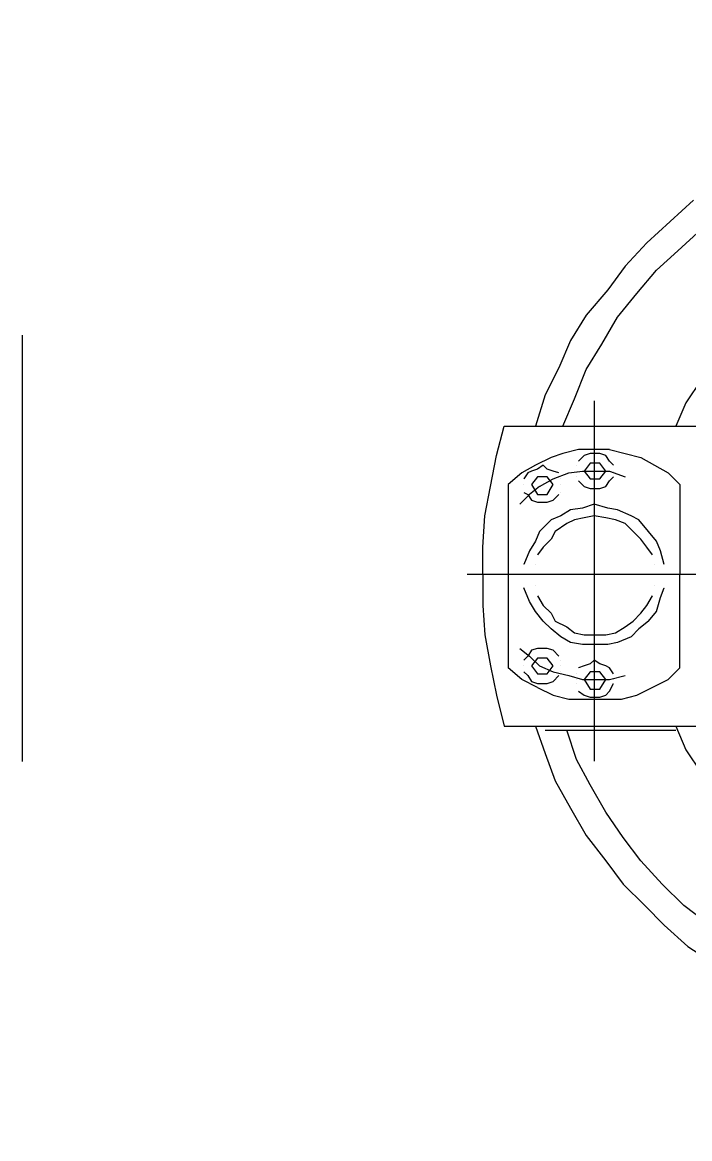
# Model space of a CAD drawing. Header units: millimetres. Extents: x 553474 to 556484, y 6145926 to 6146600.
# Drawn here: x 554048.2872 to 554048.4436, y 6146169.8614 to 6146170.1233 of the extents above; entities that cross this region are included whole.
import ezdxf

# ---------------------------------------------------------------- set-up
doc = ezdxf.new("R2010")
doc.units = ezdxf.units.MM
doc.linetypes.add('DASHED', pattern=[5.5, 4, -1.5])
doc.layers.add('Agrimensores', color=7, linetype='Continuous')
doc.layers.add('FAISAN', color=7, linetype='Continuous')

msp = doc.modelspace()

# ---------------------------------------------------------------- linework, layer by layer
at = {"layer": 'Agrimensores'}
for p, q in [((554048.42118, 6146170.03448, 9.796), (554048.42118, 6146169.94993, 9.796)), ((554048.39146, 6146169.99379, 9.796), (554048.76879, 6146169.99379, 9.796))]:
    msp.add_line(p, q, dxfattribs=at)
for points in [[(554048.4445, 6146170.08157, 9.796), (554048.4445, 6146170.08157, 9.796), (554048.43901, 6146170.07654, 9.796), (554048.43901, 6146170.07654, 9.796)], [(554048.43901, 6146170.07654, 9.796), (554048.43901, 6146170.07654, 9.796), (554048.43353, 6146170.07152, 9.796), (554048.43353, 6146170.07152, 9.796)], [(554048.44084, 6146170.06969, 9.796), (554048.44084, 6146170.06969, 9.796), (554048.44633, 6146170.07472, 9.796), (554048.44633, 6146170.07472, 9.796)], [(554048.43353, 6146170.07152, 9.796), (554048.43353, 6146170.07152, 9.796), (554048.4285, 6146170.06603, 9.796), (554048.4285, 6146170.06603, 9.796)], [(554048.43581, 6146170.06511, 9.796), (554048.43581, 6146170.06511, 9.796), (554048.44084, 6146170.06969, 9.796), (554048.44084, 6146170.06969, 9.796)], [(554048.4285, 6146170.06603, 9.796), (554048.4285, 6146170.06603, 9.796), (554048.42438, 6146170.06054, 9.796), (554048.42438, 6146170.06054, 9.796)], [(554048.43124, 6146170.05963, 9.796), (554048.43124, 6146170.05963, 9.796), (554048.43581, 6146170.06511, 9.796), (554048.43581, 6146170.06511, 9.796)], [(554048.42438, 6146170.06054, 9.796), (554048.42438, 6146170.06054, 9.796), (554048.41935, 6146170.0546, 9.796), (554048.41935, 6146170.0546, 9.796)], [(554048.42667, 6146170.05414, 9.796), (554048.42667, 6146170.05414, 9.796), (554048.43124, 6146170.05963, 9.796), (554048.43124, 6146170.05963, 9.796)], [(554048.41935, 6146170.0546, 9.796), (554048.41935, 6146170.0546, 9.796), (554048.41569, 6146170.04866, 9.796), (554048.41569, 6146170.04866, 9.796)], [(554048.42301, 6146170.04774, 9.796), (554048.42301, 6146170.04774, 9.796), (554048.42667, 6146170.05414, 9.796), (554048.42667, 6146170.05414, 9.796)], [(554048.41569, 6146170.04866, 9.796), (554048.41569, 6146170.04866, 9.796), (554048.41295, 6146170.04225, 9.796), (554048.41295, 6146170.04225, 9.796)], [(554048.41935, 6146170.0418, 9.796), (554048.41935, 6146170.0418, 9.796), (554048.42301, 6146170.04774, 9.796), (554048.42301, 6146170.04774, 9.796)], [(554048.41295, 6146170.04225, 9.796), (554048.41295, 6146170.04225, 9.796), (554048.40975, 6146170.03585, 9.796), (554048.40975, 6146170.03585, 9.796)], [(554048.41661, 6146170.03494, 9.796), (554048.41661, 6146170.03494, 9.796), (554048.41935, 6146170.0418, 9.796), (554048.41935, 6146170.0418, 9.796)], [(554048.44633, 6146170.03951, 9.796), (554048.44633, 6146170.03951, 9.796), (554048.44267, 6146170.03403, 9.796), (554048.44267, 6146170.03403, 9.796)], [(554048.40975, 6146170.03585, 9.796), (554048.40975, 6146170.03585, 9.796), (554048.40747, 6146170.02854, 9.796), (554048.40747, 6146170.02854, 9.796)], [(554048.41387, 6146170.02854, 9.796), (554048.41387, 6146170.02854, 9.796), (554048.41661, 6146170.03494, 9.796), (554048.41661, 6146170.03494, 9.796)], [(554048.44267, 6146170.03403, 9.796), (554048.44267, 6146170.03403, 9.796), (554048.44038, 6146170.02854, 9.796), (554048.44038, 6146170.02854, 9.796)], [(554048.39832, 6146170.02168, 9.796), (554048.39832, 6146170.02168, 9.796), (554048.40015, 6146170.02854, 9.796), (554048.40015, 6146170.02854, 9.796)], [(554048.40015, 6146170.02854, 9.796), (554048.40015, 6146170.02854, 9.796), (554048.45684, 6146170.02854, 9.796), (554048.45684, 6146170.02854, 9.796)], [(554048.39695, 6146170.01437, 9.796), (554048.39695, 6146170.01437, 9.796), (554048.39832, 6146170.02168, 9.796), (554048.39832, 6146170.02168, 9.796)], [(554048.41112, 6146170.02122, 9.796), (554048.41112, 6146170.02122, 9.796), (554048.40747, 6146170.01939, 9.796), (554048.40747, 6146170.01939, 9.796)], [(554048.41387, 6146170.02214, 9.796), (554048.41387, 6146170.02214, 9.796), (554048.41112, 6146170.02122, 9.796), (554048.41112, 6146170.02122, 9.796)], [(554048.41752, 6146170.02305, 9.796), (554048.41752, 6146170.02305, 9.796), (554048.41387, 6146170.02214, 9.796), (554048.41387, 6146170.02214, 9.796)], [(554048.42118, 6146170.02305, 9.796), (554048.42118, 6146170.02305, 9.796), (554048.41752, 6146170.02305, 9.796), (554048.41752, 6146170.02305, 9.796)], [(554048.4189, 6146170.02168, 9.796), (554048.4189, 6146170.02168, 9.796), (554048.41752, 6146170.02031, 9.796), (554048.41752, 6146170.02031, 9.796)], [(554048.42027, 6146170.02214, 9.796), (554048.42027, 6146170.02214, 9.796), (554048.4189, 6146170.02168, 9.796), (554048.4189, 6146170.02168, 9.796)], [(554048.42118, 6146170.02214, 9.796), (554048.42118, 6146170.02214, 9.796), (554048.42027, 6146170.02214, 9.796), (554048.42027, 6146170.02214, 9.796)], [(554048.42484, 6146170.02305, 9.796), (554048.42484, 6146170.02305, 9.796), (554048.42118, 6146170.02305, 9.796), (554048.42118, 6146170.02305, 9.796)], [(554048.42255, 6146170.02214, 9.796), (554048.42255, 6146170.02214, 9.796), (554048.42118, 6146170.02214, 9.796), (554048.42118, 6146170.02214, 9.796)], [(554048.42392, 6146170.02168, 9.796), (554048.42392, 6146170.02168, 9.796), (554048.42255, 6146170.02214, 9.796), (554048.42255, 6146170.02214, 9.796)], [(554048.42484, 6146170.02031, 9.796), (554048.42484, 6146170.02031, 9.796), (554048.42392, 6146170.02168, 9.796), (554048.42392, 6146170.02168, 9.796)], [(554048.42484, 6146170.02305, 9.796), (554048.42484, 6146170.02305, 9.796), (554048.4285, 6146170.02214, 9.796), (554048.4285, 6146170.02214, 9.796)], [(554048.4285, 6146170.02214, 9.796), (554048.4285, 6146170.02214, 9.796), (554048.43215, 6146170.02122, 9.796), (554048.43215, 6146170.02122, 9.796)], [(554048.43215, 6146170.02122, 9.796), (554048.43215, 6146170.02122, 9.796), (554048.43535, 6146170.01939, 9.796), (554048.43535, 6146170.01939, 9.796)], [(554048.40747, 6146170.01939, 9.796), (554048.40747, 6146170.01939, 9.796), (554048.40426, 6146170.01757, 9.796), (554048.40426, 6146170.01757, 9.796)], [(554048.40929, 6146170.01939, 9.796), (554048.40929, 6146170.01939, 9.796), (554048.40792, 6146170.01848, 9.796), (554048.40792, 6146170.01848, 9.796)], [(554048.41021, 6146170.01848, 9.796), (554048.41021, 6146170.01848, 9.796), (554048.40929, 6146170.01939, 9.796), (554048.40929, 6146170.01939, 9.796)], [(554048.41707, 6146170.01939, 9.796), (554048.41707, 6146170.01939, 9.796), (554048.41707, 6146170.01802, 9.796), (554048.41707, 6146170.01802, 9.796)], [(554048.41752, 6146170.02031, 9.796), (554048.41752, 6146170.02031, 9.796), (554048.41707, 6146170.01939, 9.796), (554048.41707, 6146170.01939, 9.796)], [(554048.42027, 6146170.01985, 9.796), (554048.42027, 6146170.01985, 9.796), (554048.4189, 6146170.01802, 9.796), (554048.4189, 6146170.01802, 9.796)], [(554048.42118, 6146170.01985, 9.796), (554048.42118, 6146170.01985, 9.796), (554048.42027, 6146170.01985, 9.796), (554048.42027, 6146170.01985, 9.796)], [(554048.42255, 6146170.01985, 9.796), (554048.42255, 6146170.01985, 9.796), (554048.42118, 6146170.01985, 9.796), (554048.42118, 6146170.01985, 9.796)], [(554048.42392, 6146170.01802, 9.796), (554048.42392, 6146170.01802, 9.796), (554048.42255, 6146170.01985, 9.796), (554048.42255, 6146170.01985, 9.796)], [(554048.42575, 6146170.01939, 9.796), (554048.42575, 6146170.01939, 9.796), (554048.42484, 6146170.02031, 9.796), (554048.42484, 6146170.02031, 9.796)], [(554048.43535, 6146170.01939, 9.796), (554048.43535, 6146170.01939, 9.796), (554048.43855, 6146170.01757, 9.796), (554048.43855, 6146170.01757, 9.796)], [(554048.40426, 6146170.01757, 9.796), (554048.40426, 6146170.01757, 9.796), (554048.40106, 6146170.01482, 9.796), (554048.40106, 6146170.01482, 9.796)], [(554048.40564, 6146170.01757, 9.796), (554048.40564, 6146170.01757, 9.796), (554048.40472, 6146170.01619, 9.796), (554048.40472, 6146170.01619, 9.796)], [(554048.40472, 6146170.01619, 9.796), (554048.40472, 6146170.01619, 9.796), (554048.40472, 6146170.01482, 9.796), (554048.40472, 6146170.01482, 9.796)], [(554048.40655, 6146170.01802, 9.796), (554048.40655, 6146170.01802, 9.796), (554048.40564, 6146170.01757, 9.796), (554048.40564, 6146170.01757, 9.796)], [(554048.40792, 6146170.01848, 9.796), (554048.40792, 6146170.01848, 9.796), (554048.40655, 6146170.01802, 9.796), (554048.40655, 6146170.01802, 9.796)], [(554048.40792, 6146170.01665, 9.796), (554048.40792, 6146170.01665, 9.796), (554048.40655, 6146170.01482, 9.796), (554048.40655, 6146170.01482, 9.796)], [(554048.40929, 6146170.01665, 9.796), (554048.40929, 6146170.01665, 9.796), (554048.40792, 6146170.01665, 9.796), (554048.40792, 6146170.01665, 9.796)], [(554048.40838, 6146170.01437, 9.796), (554048.40838, 6146170.01437, 9.796), (554048.41158, 6146170.01619, 9.796), (554048.41158, 6146170.01619, 9.796)], [(554048.41021, 6146170.01665, 9.796), (554048.41021, 6146170.01665, 9.796), (554048.40929, 6146170.01665, 9.796), (554048.40929, 6146170.01665, 9.796)], [(554048.41158, 6146170.01802, 9.796), (554048.41158, 6146170.01802, 9.796), (554048.41021, 6146170.01848, 9.796), (554048.41021, 6146170.01848, 9.796)], [(554048.41158, 6146170.01482, 9.796), (554048.41158, 6146170.01482, 9.796), (554048.41021, 6146170.01665, 9.796), (554048.41021, 6146170.01665, 9.796)], [(554048.41295, 6146170.01757, 9.796), (554048.41295, 6146170.01757, 9.796), (554048.41158, 6146170.01802, 9.796), (554048.41158, 6146170.01802, 9.796)], [(554048.41158, 6146170.01619, 9.796), (554048.41158, 6146170.01619, 9.796), (554048.41524, 6146170.01757, 9.796), (554048.41524, 6146170.01757, 9.796)], [(554048.41341, 6146170.01619, 9.796), (554048.41341, 6146170.01619, 9.796), (554048.41295, 6146170.01757, 9.796), (554048.41295, 6146170.01757, 9.796)], [(554048.41524, 6146170.01757, 9.796), (554048.41524, 6146170.01757, 9.796), (554048.41844, 6146170.01802, 9.796), (554048.41844, 6146170.01802, 9.796)], [(554048.41707, 6146170.01802, 9.796), (554048.41707, 6146170.01802, 9.796), (554048.41707, 6146170.01665, 9.796), (554048.41707, 6146170.01665, 9.796)], [(554048.41707, 6146170.01665, 9.796), (554048.41707, 6146170.01665, 9.796), (554048.41752, 6146170.01574, 9.796), (554048.41752, 6146170.01574, 9.796)], [(554048.41844, 6146170.01802, 9.796), (554048.41844, 6146170.01802, 9.796), (554048.4221, 6146170.01802, 9.796), (554048.4221, 6146170.01802, 9.796)], [(554048.4189, 6146170.01802, 9.796), (554048.4189, 6146170.01802, 9.796), (554048.42027, 6146170.01619, 9.796), (554048.42027, 6146170.01619, 9.796)], [(554048.42027, 6146170.01619, 9.796), (554048.42027, 6146170.01619, 9.796), (554048.42118, 6146170.01619, 9.796), (554048.42118, 6146170.01619, 9.796)], [(554048.42118, 6146170.01619, 9.796), (554048.42118, 6146170.01619, 9.796), (554048.42255, 6146170.01619, 9.796), (554048.42255, 6146170.01619, 9.796)], [(554048.4221, 6146170.01802, 9.796), (554048.4221, 6146170.01802, 9.796), (554048.42484, 6146170.01802, 9.796), (554048.42484, 6146170.01802, 9.796)], [(554048.42255, 6146170.01619, 9.796), (554048.42255, 6146170.01619, 9.796), (554048.42392, 6146170.01802, 9.796), (554048.42392, 6146170.01802, 9.796)], [(554048.42484, 6146170.01802, 9.796), (554048.42484, 6146170.01802, 9.796), (554048.4285, 6146170.01665, 9.796), (554048.4285, 6146170.01665, 9.796)], [(554048.42484, 6146170.01574, 9.796), (554048.42484, 6146170.01574, 9.796), (554048.42575, 6146170.01665, 9.796), (554048.42575, 6146170.01665, 9.796)], [(554048.42575, 6146170.01802, 9.796), (554048.42575, 6146170.01802, 9.796), (554048.42575, 6146170.01939, 9.796), (554048.42575, 6146170.01939, 9.796)], [(554048.42575, 6146170.01665, 9.796), (554048.42575, 6146170.01665, 9.796), (554048.42575, 6146170.01802, 9.796), (554048.42575, 6146170.01802, 9.796)], [(554048.43855, 6146170.01757, 9.796), (554048.43855, 6146170.01757, 9.796), (554048.4413, 6146170.01482, 9.796), (554048.4413, 6146170.01482, 9.796)], [(554048.39558, 6146170.00751, 9.796), (554048.39558, 6146170.00751, 9.796), (554048.39695, 6146170.01437, 9.796), (554048.39695, 6146170.01437, 9.796)], [(554048.40106, 6146170.01482, 9.796), (554048.40106, 6146170.01482, 9.796), (554048.40106, 6146169.97185, 9.796), (554048.40106, 6146169.97185, 9.796)], [(554048.40472, 6146170.01482, 9.796), (554048.40472, 6146170.01482, 9.796), (554048.40472, 6146170.01299, 9.796), (554048.40472, 6146170.01299, 9.796)], [(554048.40838, 6146170.01437, 9.796), (554048.40838, 6146170.01437, 9.796), (554048.40609, 6146170.01254, 9.796), (554048.40609, 6146170.01254, 9.796)], [(554048.40655, 6146170.01482, 9.796), (554048.40655, 6146170.01482, 9.796), (554048.40792, 6146170.01254, 9.796), (554048.40792, 6146170.01254, 9.796)], [(554048.41021, 6146170.01254, 9.796), (554048.41021, 6146170.01254, 9.796), (554048.41158, 6146170.01482, 9.796), (554048.41158, 6146170.01482, 9.796)], [(554048.41341, 6146170.01482, 9.796), (554048.41341, 6146170.01482, 9.796), (554048.41341, 6146170.01619, 9.796), (554048.41341, 6146170.01619, 9.796)], [(554048.41752, 6146170.01574, 9.796), (554048.41752, 6146170.01574, 9.796), (554048.4189, 6146170.01437, 9.796), (554048.4189, 6146170.01437, 9.796)], [(554048.4189, 6146170.01437, 9.796), (554048.4189, 6146170.01437, 9.796), (554048.42027, 6146170.01391, 9.796), (554048.42027, 6146170.01391, 9.796)], [(554048.42027, 6146170.01391, 9.796), (554048.42027, 6146170.01391, 9.796), (554048.42118, 6146170.01391, 9.796), (554048.42118, 6146170.01391, 9.796)], [(554048.42118, 6146170.01391, 9.796), (554048.42118, 6146170.01391, 9.796), (554048.42255, 6146170.01391, 9.796), (554048.42255, 6146170.01391, 9.796)], [(554048.42255, 6146170.01391, 9.796), (554048.42255, 6146170.01391, 9.796), (554048.42392, 6146170.01437, 9.796), (554048.42392, 6146170.01437, 9.796)], [(554048.42392, 6146170.01437, 9.796), (554048.42392, 6146170.01437, 9.796), (554048.42484, 6146170.01574, 9.796), (554048.42484, 6146170.01574, 9.796)], [(554048.4413, 6146170.01482, 9.796), (554048.4413, 6146170.01482, 9.796), (554048.4413, 6146169.99379, 9.796), (554048.4413, 6146169.99379, 9.796)], [(554048.40609, 6146170.01254, 9.796), (554048.40609, 6146170.01254, 9.796), (554048.40381, 6146170.01025, 9.796), (554048.40381, 6146170.01025, 9.796)], [(554048.40472, 6146170.01299, 9.796), (554048.40472, 6146170.01299, 9.796), (554048.40564, 6146170.01254, 9.796), (554048.40564, 6146170.01254, 9.796)], [(554048.40564, 6146170.01254, 9.796), (554048.40564, 6146170.01254, 9.796), (554048.40655, 6146170.01117, 9.796), (554048.40655, 6146170.01117, 9.796)], [(554048.40655, 6146170.01117, 9.796), (554048.40655, 6146170.01117, 9.796), (554048.40792, 6146170.01071, 9.796), (554048.40792, 6146170.01071, 9.796)], [(554048.40792, 6146170.01254, 9.796), (554048.40792, 6146170.01254, 9.796), (554048.40929, 6146170.01254, 9.796), (554048.40929, 6146170.01254, 9.796)], [(554048.40929, 6146170.01254, 9.796), (554048.40929, 6146170.01254, 9.796), (554048.41021, 6146170.01254, 9.796), (554048.41021, 6146170.01254, 9.796)], [(554048.41021, 6146170.01071, 9.796), (554048.41021, 6146170.01071, 9.796), (554048.41158, 6146170.01117, 9.796), (554048.41158, 6146170.01117, 9.796)], [(554048.41158, 6146170.01117, 9.796), (554048.41158, 6146170.01117, 9.796), (554048.41295, 6146170.01254, 9.796), (554048.41295, 6146170.01254, 9.796)], [(554048.41295, 6146170.01254, 9.796), (554048.41295, 6146170.01254, 9.796), (554048.41341, 6146170.01299, 9.796), (554048.41341, 6146170.01299, 9.796)], [(554048.41341, 6146170.01299, 9.796), (554048.41341, 6146170.01299, 9.796), (554048.41341, 6146170.01482, 9.796), (554048.41341, 6146170.01482, 9.796)], [(554048.40792, 6146170.01071, 9.796), (554048.40792, 6146170.01071, 9.796), (554048.40929, 6146170.01071, 9.796), (554048.40929, 6146170.01071, 9.796)], [(554048.40929, 6146170.01071, 9.796), (554048.40929, 6146170.01071, 9.796), (554048.41021, 6146170.01071, 9.796), (554048.41021, 6146170.01071, 9.796)], [(554048.41569, 6146170.00888, 9.796), (554048.41569, 6146170.00888, 9.796), (554048.41341, 6146170.00751, 9.796), (554048.41341, 6146170.00751, 9.796)], [(554048.41844, 6146170.00934, 9.796), (554048.41844, 6146170.00934, 9.796), (554048.41569, 6146170.00888, 9.796), (554048.41569, 6146170.00888, 9.796)], [(554048.42118, 6146170.01025, 9.796), (554048.42118, 6146170.01025, 9.796), (554048.41844, 6146170.00934, 9.796), (554048.41844, 6146170.00934, 9.796)], [(554048.42438, 6146170.00934, 9.796), (554048.42438, 6146170.00934, 9.796), (554048.42118, 6146170.01025, 9.796), (554048.42118, 6146170.01025, 9.796)], [(554048.42667, 6146170.00888, 9.796), (554048.42667, 6146170.00888, 9.796), (554048.42438, 6146170.00934, 9.796), (554048.42438, 6146170.00934, 9.796)], [(554048.42987, 6146170.00751, 9.796), (554048.42987, 6146170.00751, 9.796), (554048.42667, 6146170.00888, 9.796), (554048.42667, 6146170.00888, 9.796)], [(554048.39512, 6146170.00019, 9.796), (554048.39512, 6146170.00019, 9.796), (554048.39558, 6146170.00751, 9.796), (554048.39558, 6146170.00751, 9.796)], [(554048.41112, 6146170.00659, 9.796), (554048.41112, 6146170.00659, 9.796), (554048.40838, 6146170.00385, 9.796), (554048.40838, 6146170.00385, 9.796)], [(554048.41341, 6146170.00751, 9.796), (554048.41341, 6146170.00751, 9.796), (554048.41112, 6146170.00659, 9.796), (554048.41112, 6146170.00659, 9.796)], [(554048.41478, 6146170.00568, 9.796), (554048.41478, 6146170.00568, 9.796), (554048.41204, 6146170.00385, 9.796), (554048.41204, 6146170.00385, 9.796)], [(554048.41661, 6146170.00659, 9.796), (554048.41661, 6146170.00659, 9.796), (554048.41478, 6146170.00568, 9.796), (554048.41478, 6146170.00568, 9.796)], [(554048.4189, 6146170.00705, 9.796), (554048.4189, 6146170.00705, 9.796), (554048.41661, 6146170.00659, 9.796), (554048.41661, 6146170.00659, 9.796)], [(554048.42118, 6146170.00751, 9.796), (554048.42118, 6146170.00751, 9.796), (554048.4189, 6146170.00705, 9.796), (554048.4189, 6146170.00705, 9.796)], [(554048.42392, 6146170.00705, 9.796), (554048.42392, 6146170.00705, 9.796), (554048.42118, 6146170.00751, 9.796), (554048.42118, 6146170.00751, 9.796)], [(554048.42621, 6146170.00659, 9.796), (554048.42621, 6146170.00659, 9.796), (554048.42392, 6146170.00705, 9.796), (554048.42392, 6146170.00705, 9.796)], [(554048.4285, 6146170.00568, 9.796), (554048.4285, 6146170.00568, 9.796), (554048.42621, 6146170.00659, 9.796), (554048.42621, 6146170.00659, 9.796)], [(554048.43033, 6146170.00385, 9.796), (554048.43033, 6146170.00385, 9.796), (554048.4285, 6146170.00568, 9.796), (554048.4285, 6146170.00568, 9.796)], [(554048.4317, 6146170.00659, 9.796), (554048.4317, 6146170.00659, 9.796), (554048.42987, 6146170.00751, 9.796), (554048.42987, 6146170.00751, 9.796)], [(554048.43398, 6146170.00385, 9.796), (554048.43398, 6146170.00385, 9.796), (554048.4317, 6146170.00659, 9.796), (554048.4317, 6146170.00659, 9.796)], [(554048.40838, 6146170.00385, 9.796), (554048.40838, 6146170.00385, 9.796), (554048.40747, 6146170.00156, 9.796), (554048.40747, 6146170.00156, 9.796)], [(554048.41204, 6146170.00385, 9.796), (554048.41204, 6146170.00385, 9.796), (554048.41112, 6146170.00202, 9.796), (554048.41112, 6146170.00202, 9.796)], [(554048.43215, 6146170.00202, 9.796), (554048.43215, 6146170.00202, 9.796), (554048.43033, 6146170.00385, 9.796), (554048.43033, 6146170.00385, 9.796)], [(554048.43581, 6146170.00156, 9.796), (554048.43581, 6146170.00156, 9.796), (554048.43398, 6146170.00385, 9.796), (554048.43398, 6146170.00385, 9.796)], [(554048.40747, 6146170.00156, 9.796), (554048.40747, 6146170.00156, 9.796), (554048.40609, 6146169.99928, 9.796), (554048.40609, 6146169.99928, 9.796)], [(554048.41112, 6146170.00202, 9.796), (554048.41112, 6146170.00202, 9.796), (554048.40929, 6146170.00019, 9.796), (554048.40929, 6146170.00019, 9.796)], [(554048.43353, 6146170.00019, 9.796), (554048.43353, 6146170.00019, 9.796), (554048.43215, 6146170.00202, 9.796), (554048.43215, 6146170.00202, 9.796)], [(554048.43673, 6146169.99928, 9.796), (554048.43673, 6146169.99928, 9.796), (554048.43581, 6146170.00156, 9.796), (554048.43581, 6146170.00156, 9.796)], [(554048.39512, 6146169.99379, 9.796), (554048.39512, 6146169.99379, 9.796), (554048.39512, 6146170.00019, 9.796), (554048.39512, 6146170.00019, 9.796)], [(554048.40609, 6146169.99928, 9.796), (554048.40609, 6146169.99928, 9.796), (554048.40472, 6146169.99608, 9.796), (554048.40472, 6146169.99608, 9.796)], [(554048.40929, 6146170.00019, 9.796), (554048.40929, 6146170.00019, 9.796), (554048.40792, 6146169.99836, 9.796), (554048.40792, 6146169.99836, 9.796)], [(554048.40792, 6146169.99836, 9.796), (554048.40792, 6146169.99836, 9.796), (554048.40747, 6146169.99608, 9.796), (554048.40747, 6146169.99608, 9.796)], [(554048.4349, 6146169.99836, 9.796), (554048.4349, 6146169.99836, 9.796), (554048.43353, 6146170.00019, 9.796), (554048.43353, 6146170.00019, 9.796)], [(554048.43764, 6146169.99608, 9.796), (554048.43764, 6146169.99608, 9.796), (554048.43673, 6146169.99928, 9.796), (554048.43673, 6146169.99928, 9.796)], [(554048.40472, 6146169.99608, 9.796), (554048.40472, 6146169.99608, 9.796), (554048.40472, 6146169.99379, 9.796), (554048.40472, 6146169.99379, 9.796)], [(554048.40747, 6146169.99608, 9.796), (554048.40747, 6146169.99608, 9.796), (554048.40747, 6146169.99379, 9.796), (554048.40747, 6146169.99379, 9.796)], [(554048.43535, 6146169.99608, 9.796), (554048.43535, 6146169.99608, 9.796), (554048.4349, 6146169.99836, 9.796), (554048.4349, 6146169.99836, 9.796)], [(554048.39512, 6146169.99379, 9.796), (554048.39512, 6146169.99379, 9.796), (554048.39512, 6146169.98648, 9.796), (554048.39512, 6146169.98648, 9.796)], [(554048.40747, 6146169.99379, 9.796), (554048.40747, 6146169.99379, 9.796), (554048.40747, 6146169.99105, 9.796), (554048.40747, 6146169.99105, 9.796)], [(554048.43535, 6146169.99379, 9.796), (554048.43535, 6146169.99379, 9.796), (554048.43535, 6146169.99608, 9.796), (554048.43535, 6146169.99608, 9.796)], [(554048.43764, 6146169.99379, 9.796), (554048.43764, 6146169.99379, 9.796), (554048.43764, 6146169.99608, 9.796), (554048.43764, 6146169.99608, 9.796)], [(554048.4413, 6146169.97185, 9.796), (554048.4413, 6146169.97185, 9.796), (554048.4413, 6146169.99379, 9.796), (554048.4413, 6146169.99379, 9.796)], [(554048.40609, 6146169.98739, 9.796), (554048.40609, 6146169.98739, 9.796), (554048.40472, 6146169.99059, 9.796), (554048.40472, 6146169.99059, 9.796)], [(554048.40472, 6146169.99059, 9.796), (554048.40472, 6146169.99059, 9.796), (554048.40472, 6146169.99379, 9.796), (554048.40472, 6146169.99379, 9.796)], [(554048.40747, 6146169.99105, 9.796), (554048.40747, 6146169.99105, 9.796), (554048.40792, 6146169.98876, 9.796), (554048.40792, 6146169.98876, 9.796)], [(554048.43535, 6146169.99105, 9.796), (554048.43535, 6146169.99105, 9.796), (554048.43535, 6146169.99379, 9.796), (554048.43535, 6146169.99379, 9.796)], [(554048.43673, 6146169.98831, 9.796), (554048.43673, 6146169.98831, 9.796), (554048.43764, 6146169.99059, 9.796), (554048.43764, 6146169.99059, 9.796)], [(554048.43764, 6146169.99059, 9.796), (554048.43764, 6146169.99059, 9.796), (554048.43764, 6146169.99379, 9.796), (554048.43764, 6146169.99379, 9.796)], [(554048.40747, 6146169.9851, 9.796), (554048.40747, 6146169.9851, 9.796), (554048.40609, 6146169.98739, 9.796), (554048.40609, 6146169.98739, 9.796)], [(554048.40792, 6146169.98876, 9.796), (554048.40792, 6146169.98876, 9.796), (554048.40929, 6146169.98648, 9.796), (554048.40929, 6146169.98648, 9.796)], [(554048.43353, 6146169.98648, 9.796), (554048.43353, 6146169.98648, 9.796), (554048.4349, 6146169.98876, 9.796), (554048.4349, 6146169.98876, 9.796)], [(554048.4349, 6146169.98876, 9.796), (554048.4349, 6146169.98876, 9.796), (554048.43535, 6146169.99105, 9.796), (554048.43535, 6146169.99105, 9.796)], [(554048.43581, 6146169.9851, 9.796), (554048.43581, 6146169.9851, 9.796), (554048.43673, 6146169.98831, 9.796), (554048.43673, 6146169.98831, 9.796)], [(554048.39512, 6146169.98648, 9.796), (554048.39512, 6146169.98648, 9.796), (554048.39558, 6146169.97962, 9.796), (554048.39558, 6146169.97962, 9.796)], [(554048.40929, 6146169.98282, 9.796), (554048.40929, 6146169.98282, 9.796), (554048.40747, 6146169.9851, 9.796), (554048.40747, 6146169.9851, 9.796)], [(554048.40929, 6146169.98648, 9.796), (554048.40929, 6146169.98648, 9.796), (554048.41112, 6146169.98465, 9.796), (554048.41112, 6146169.98465, 9.796)], [(554048.41112, 6146169.98465, 9.796), (554048.41112, 6146169.98465, 9.796), (554048.41204, 6146169.98282, 9.796), (554048.41204, 6146169.98282, 9.796)], [(554048.43033, 6146169.98282, 9.796), (554048.43033, 6146169.98282, 9.796), (554048.43215, 6146169.98465, 9.796), (554048.43215, 6146169.98465, 9.796)], [(554048.43215, 6146169.98465, 9.796), (554048.43215, 6146169.98465, 9.796), (554048.43353, 6146169.98648, 9.796), (554048.43353, 6146169.98648, 9.796)], [(554048.43398, 6146169.98282, 9.796), (554048.43398, 6146169.98282, 9.796), (554048.43581, 6146169.9851, 9.796), (554048.43581, 6146169.9851, 9.796)], [(554048.41112, 6146169.98099, 9.796), (554048.41112, 6146169.98099, 9.796), (554048.40929, 6146169.98282, 9.796), (554048.40929, 6146169.98282, 9.796)], [(554048.41204, 6146169.98282, 9.796), (554048.41204, 6146169.98282, 9.796), (554048.41478, 6146169.98145, 9.796), (554048.41478, 6146169.98145, 9.796)], [(554048.4285, 6146169.98145, 9.796), (554048.4285, 6146169.98145, 9.796), (554048.43033, 6146169.98282, 9.796), (554048.43033, 6146169.98282, 9.796)], [(554048.43398, 6146169.98282, 9.796), (554048.43398, 6146169.98282, 9.796), (554048.4317, 6146169.98099, 9.796), (554048.4317, 6146169.98099, 9.796)], [(554048.39558, 6146169.97962, 9.796), (554048.39558, 6146169.97962, 9.796), (554048.39695, 6146169.9723, 9.796), (554048.39695, 6146169.9723, 9.796)], [(554048.41341, 6146169.97916, 9.796), (554048.41341, 6146169.97916, 9.796), (554048.41112, 6146169.98099, 9.796), (554048.41112, 6146169.98099, 9.796)], [(554048.41478, 6146169.98145, 9.796), (554048.41478, 6146169.98145, 9.796), (554048.41661, 6146169.98008, 9.796), (554048.41661, 6146169.98008, 9.796)], [(554048.41661, 6146169.98008, 9.796), (554048.41661, 6146169.98008, 9.796), (554048.4189, 6146169.97962, 9.796), (554048.4189, 6146169.97962, 9.796)], [(554048.4189, 6146169.97962, 9.796), (554048.4189, 6146169.97962, 9.796), (554048.42118, 6146169.97962, 9.796), (554048.42118, 6146169.97962, 9.796)], [(554048.42118, 6146169.97962, 9.796), (554048.42118, 6146169.97962, 9.796), (554048.42392, 6146169.97962, 9.796), (554048.42392, 6146169.97962, 9.796)], [(554048.42392, 6146169.97962, 9.796), (554048.42392, 6146169.97962, 9.796), (554048.42621, 6146169.98008, 9.796), (554048.42621, 6146169.98008, 9.796)], [(554048.42621, 6146169.98008, 9.796), (554048.42621, 6146169.98008, 9.796), (554048.4285, 6146169.98145, 9.796), (554048.4285, 6146169.98145, 9.796)], [(554048.4317, 6146169.98099, 9.796), (554048.4317, 6146169.98099, 9.796), (554048.42987, 6146169.97916, 9.796), (554048.42987, 6146169.97916, 9.796)], [(554048.41569, 6146169.97779, 9.796), (554048.41569, 6146169.97779, 9.796), (554048.41341, 6146169.97916, 9.796), (554048.41341, 6146169.97916, 9.796)], [(554048.41844, 6146169.97733, 9.796), (554048.41844, 6146169.97733, 9.796), (554048.41569, 6146169.97779, 9.796), (554048.41569, 6146169.97779, 9.796)], [(554048.42118, 6146169.97733, 9.796), (554048.42118, 6146169.97733, 9.796), (554048.41844, 6146169.97733, 9.796), (554048.41844, 6146169.97733, 9.796)], [(554048.42438, 6146169.97733, 9.796), (554048.42438, 6146169.97733, 9.796), (554048.42118, 6146169.97733, 9.796), (554048.42118, 6146169.97733, 9.796)], [(554048.42667, 6146169.97779, 9.796), (554048.42667, 6146169.97779, 9.796), (554048.42438, 6146169.97733, 9.796), (554048.42438, 6146169.97733, 9.796)], [(554048.42987, 6146169.97916, 9.796), (554048.42987, 6146169.97916, 9.796), (554048.42667, 6146169.97779, 9.796), (554048.42667, 6146169.97779, 9.796)], [(554048.40381, 6146169.97642, 9.796), (554048.40381, 6146169.97642, 9.796), (554048.40609, 6146169.97459, 9.796), (554048.40609, 6146169.97459, 9.796)], [(554048.40564, 6146169.97459, 9.796), (554048.40564, 6146169.97459, 9.796), (554048.40472, 6146169.97367, 9.796), (554048.40472, 6146169.97367, 9.796)], [(554048.40655, 6146169.97596, 9.796), (554048.40655, 6146169.97596, 9.796), (554048.40564, 6146169.97459, 9.796), (554048.40564, 6146169.97459, 9.796)], [(554048.40609, 6146169.97459, 9.796), (554048.40609, 6146169.97459, 9.796), (554048.40838, 6146169.9723, 9.796), (554048.40838, 6146169.9723, 9.796)], [(554048.40792, 6146169.97642, 9.796), (554048.40792, 6146169.97642, 9.796), (554048.40655, 6146169.97596, 9.796), (554048.40655, 6146169.97596, 9.796)], [(554048.40792, 6146169.97413, 9.796), (554048.40792, 6146169.97413, 9.796), (554048.40655, 6146169.9723, 9.796), (554048.40655, 6146169.9723, 9.796)], [(554048.40929, 6146169.97642, 9.796), (554048.40929, 6146169.97642, 9.796), (554048.40792, 6146169.97642, 9.796), (554048.40792, 6146169.97642, 9.796)], [(554048.40929, 6146169.97413, 9.796), (554048.40929, 6146169.97413, 9.796), (554048.40792, 6146169.97413, 9.796), (554048.40792, 6146169.97413, 9.796)], [(554048.41021, 6146169.97642, 9.796), (554048.41021, 6146169.97642, 9.796), (554048.40929, 6146169.97642, 9.796), (554048.40929, 6146169.97642, 9.796)], [(554048.41021, 6146169.97413, 9.796), (554048.41021, 6146169.97413, 9.796), (554048.40929, 6146169.97413, 9.796), (554048.40929, 6146169.97413, 9.796)], [(554048.41158, 6146169.97596, 9.796), (554048.41158, 6146169.97596, 9.796), (554048.41021, 6146169.97642, 9.796), (554048.41021, 6146169.97642, 9.796)], [(554048.41158, 6146169.9723, 9.796), (554048.41158, 6146169.9723, 9.796), (554048.41021, 6146169.97413, 9.796), (554048.41021, 6146169.97413, 9.796)], [(554048.41295, 6146169.97459, 9.796), (554048.41295, 6146169.97459, 9.796), (554048.41158, 6146169.97596, 9.796), (554048.41158, 6146169.97596, 9.796)], [(554048.39695, 6146169.9723, 9.796), (554048.39695, 6146169.9723, 9.796), (554048.39832, 6146169.96545, 9.796), (554048.39832, 6146169.96545, 9.796)], [(554048.40426, 6146169.9691, 9.796), (554048.40426, 6146169.9691, 9.796), (554048.40106, 6146169.97185, 9.796), (554048.40106, 6146169.97185, 9.796)], [(554048.40472, 6146169.97367, 9.796), (554048.40472, 6146169.97367, 9.796), (554048.40472, 6146169.9723, 9.796), (554048.40472, 6146169.9723, 9.796)], [(554048.40472, 6146169.9723, 9.796), (554048.40472, 6146169.9723, 9.796), (554048.40472, 6146169.97093, 9.796), (554048.40472, 6146169.97093, 9.796)], [(554048.40655, 6146169.9723, 9.796), (554048.40655, 6146169.9723, 9.796), (554048.40792, 6146169.97047, 9.796), (554048.40792, 6146169.97047, 9.796)], [(554048.40838, 6146169.9723, 9.796), (554048.40838, 6146169.9723, 9.796), (554048.41158, 6146169.97093, 9.796), (554048.41158, 6146169.97093, 9.796)], [(554048.41021, 6146169.97047, 9.796), (554048.41021, 6146169.97047, 9.796), (554048.41158, 6146169.9723, 9.796), (554048.41158, 6146169.9723, 9.796)], [(554048.41341, 6146169.97367, 9.796), (554048.41341, 6146169.97367, 9.796), (554048.41295, 6146169.97459, 9.796), (554048.41295, 6146169.97459, 9.796)], [(554048.41341, 6146169.9723, 9.796), (554048.41341, 6146169.9723, 9.796), (554048.41341, 6146169.97367, 9.796), (554048.41341, 6146169.97367, 9.796)], [(554048.4189, 6146169.9723, 9.796), (554048.4189, 6146169.9723, 9.796), (554048.41752, 6146169.97185, 9.796), (554048.41752, 6146169.97185, 9.796)], [(554048.41752, 6146169.97185, 9.796), (554048.41752, 6146169.97185, 9.796), (554048.41707, 6146169.97047, 9.796), (554048.41707, 6146169.97047, 9.796)], [(554048.42027, 6146169.97276, 9.796), (554048.42027, 6146169.97276, 9.796), (554048.4189, 6146169.9723, 9.796), (554048.4189, 6146169.9723, 9.796)], [(554048.42118, 6146169.97367, 9.796), (554048.42118, 6146169.97367, 9.796), (554048.42027, 6146169.97276, 9.796), (554048.42027, 6146169.97276, 9.796)], [(554048.42255, 6146169.97276, 9.796), (554048.42255, 6146169.97276, 9.796), (554048.42118, 6146169.97367, 9.796), (554048.42118, 6146169.97367, 9.796)], [(554048.42392, 6146169.9723, 9.796), (554048.42392, 6146169.9723, 9.796), (554048.42255, 6146169.97276, 9.796), (554048.42255, 6146169.97276, 9.796)], [(554048.42484, 6146169.97185, 9.796), (554048.42484, 6146169.97185, 9.796), (554048.42392, 6146169.9723, 9.796), (554048.42392, 6146169.9723, 9.796)], [(554048.42575, 6146169.97047, 9.796), (554048.42575, 6146169.97047, 9.796), (554048.42484, 6146169.97185, 9.796), (554048.42484, 6146169.97185, 9.796)], [(554048.43855, 6146169.9691, 9.796), (554048.43855, 6146169.9691, 9.796), (554048.4413, 6146169.97185, 9.796), (554048.4413, 6146169.97185, 9.796)], [(554048.40792, 6146169.96727, 9.796), (554048.40792, 6146169.96727, 9.796), (554048.40426, 6146169.9691, 9.796), (554048.40426, 6146169.9691, 9.796)], [(554048.40472, 6146169.97093, 9.796), (554048.40472, 6146169.97093, 9.796), (554048.40564, 6146169.97002, 9.796), (554048.40564, 6146169.97002, 9.796)], [(554048.40564, 6146169.97002, 9.796), (554048.40564, 6146169.97002, 9.796), (554048.40655, 6146169.96865, 9.796), (554048.40655, 6146169.96865, 9.796)], [(554048.40792, 6146169.97047, 9.796), (554048.40792, 6146169.97047, 9.796), (554048.40929, 6146169.97047, 9.796), (554048.40929, 6146169.97047, 9.796)], [(554048.40929, 6146169.97047, 9.796), (554048.40929, 6146169.97047, 9.796), (554048.41021, 6146169.97047, 9.796), (554048.41021, 6146169.97047, 9.796)], [(554048.41158, 6146169.97093, 9.796), (554048.41158, 6146169.97093, 9.796), (554048.41524, 6146169.97002, 9.796), (554048.41524, 6146169.97002, 9.796)], [(554048.41158, 6146169.96865, 9.796), (554048.41158, 6146169.96865, 9.796), (554048.41295, 6146169.97002, 9.796), (554048.41295, 6146169.97002, 9.796)], [(554048.41295, 6146169.97002, 9.796), (554048.41295, 6146169.97002, 9.796), (554048.41341, 6146169.97093, 9.796), (554048.41341, 6146169.97093, 9.796)], [(554048.41341, 6146169.97093, 9.796), (554048.41341, 6146169.97093, 9.796), (554048.41341, 6146169.9723, 9.796), (554048.41341, 6146169.9723, 9.796)], [(554048.41524, 6146169.97002, 9.796), (554048.41524, 6146169.97002, 9.796), (554048.41844, 6146169.9691, 9.796), (554048.41844, 6146169.9691, 9.796)], [(554048.41707, 6146169.97047, 9.796), (554048.41707, 6146169.97047, 9.796), (554048.41707, 6146169.9691, 9.796), (554048.41707, 6146169.9691, 9.796)], [(554048.41707, 6146169.9691, 9.796), (554048.41707, 6146169.9691, 9.796), (554048.41707, 6146169.96819, 9.796), (554048.41707, 6146169.96819, 9.796)], [(554048.41844, 6146169.9691, 9.796), (554048.41844, 6146169.9691, 9.796), (554048.4221, 6146169.9691, 9.796), (554048.4221, 6146169.9691, 9.796)], [(554048.42027, 6146169.97093, 9.796), (554048.42027, 6146169.97093, 9.796), (554048.4189, 6146169.9691, 9.796), (554048.4189, 6146169.9691, 9.796)], [(554048.4189, 6146169.9691, 9.796), (554048.4189, 6146169.9691, 9.796), (554048.42027, 6146169.96682, 9.796), (554048.42027, 6146169.96682, 9.796)], [(554048.42118, 6146169.97093, 9.796), (554048.42118, 6146169.97093, 9.796), (554048.42027, 6146169.97093, 9.796), (554048.42027, 6146169.97093, 9.796)], [(554048.42255, 6146169.97093, 9.796), (554048.42255, 6146169.97093, 9.796), (554048.42118, 6146169.97093, 9.796), (554048.42118, 6146169.97093, 9.796)], [(554048.4221, 6146169.9691, 9.796), (554048.4221, 6146169.9691, 9.796), (554048.42484, 6146169.9691, 9.796), (554048.42484, 6146169.9691, 9.796)], [(554048.42392, 6146169.9691, 9.796), (554048.42392, 6146169.9691, 9.796), (554048.42255, 6146169.97093, 9.796), (554048.42255, 6146169.97093, 9.796)], [(554048.42255, 6146169.96682, 9.796), (554048.42255, 6146169.96682, 9.796), (554048.42392, 6146169.9691, 9.796), (554048.42392, 6146169.9691, 9.796)], [(554048.42484, 6146169.9691, 9.796), (554048.42484, 6146169.9691, 9.796), (554048.4285, 6146169.97002, 9.796), (554048.4285, 6146169.97002, 9.796)], [(554048.42575, 6146169.9691, 9.796), (554048.42575, 6146169.9691, 9.796), (554048.42575, 6146169.97047, 9.796), (554048.42575, 6146169.97047, 9.796)], [(554048.43124, 6146169.96545, 9.796), (554048.43124, 6146169.96545, 9.796), (554048.43855, 6146169.9691, 9.796), (554048.43855, 6146169.9691, 9.796)], [(554048.40655, 6146169.96865, 9.796), (554048.40655, 6146169.96865, 9.796), (554048.40792, 6146169.96819, 9.796), (554048.40792, 6146169.96819, 9.796)], [(554048.40792, 6146169.96819, 9.796), (554048.40792, 6146169.96819, 9.796), (554048.40929, 6146169.96819, 9.796), (554048.40929, 6146169.96819, 9.796)], [(554048.40792, 6146169.96727, 9.796), (554048.40792, 6146169.96727, 9.796), (554048.41158, 6146169.96545, 9.796), (554048.41158, 6146169.96545, 9.796)], [(554048.40929, 6146169.96819, 9.796), (554048.40929, 6146169.96819, 9.796), (554048.41021, 6146169.96819, 9.796), (554048.41021, 6146169.96819, 9.796)], [(554048.41021, 6146169.96819, 9.796), (554048.41021, 6146169.96819, 9.796), (554048.41158, 6146169.96865, 9.796), (554048.41158, 6146169.96865, 9.796)], [(554048.41707, 6146169.96819, 9.796), (554048.41707, 6146169.96819, 9.796), (554048.41752, 6146169.96636, 9.796), (554048.41752, 6146169.96636, 9.796)], [(554048.41752, 6146169.96636, 9.796), (554048.41752, 6146169.96636, 9.796), (554048.4189, 6146169.96545, 9.796), (554048.4189, 6146169.96545, 9.796)], [(554048.42027, 6146169.96682, 9.796), (554048.42027, 6146169.96682, 9.796), (554048.42118, 6146169.96682, 9.796), (554048.42118, 6146169.96682, 9.796)], [(554048.42118, 6146169.96682, 9.796), (554048.42118, 6146169.96682, 9.796), (554048.42255, 6146169.96682, 9.796), (554048.42255, 6146169.96682, 9.796)], [(554048.42392, 6146169.96545, 9.796), (554048.42392, 6146169.96545, 9.796), (554048.42484, 6146169.96636, 9.796), (554048.42484, 6146169.96636, 9.796)], [(554048.42484, 6146169.96636, 9.796), (554048.42484, 6146169.96636, 9.796), (554048.42575, 6146169.96819, 9.796), (554048.42575, 6146169.96819, 9.796)], [(554048.42575, 6146169.96819, 9.796), (554048.42575, 6146169.96819, 9.796), (554048.42575, 6146169.9691, 9.796), (554048.42575, 6146169.9691, 9.796)], [(554048.39832, 6146169.96545, 9.796), (554048.39832, 6146169.96545, 9.796), (554048.40015, 6146169.95813, 9.796), (554048.40015, 6146169.95813, 9.796)], [(554048.41158, 6146169.96545, 9.796), (554048.41158, 6146169.96545, 9.796), (554048.41524, 6146169.96453, 9.796), (554048.41524, 6146169.96453, 9.796)], [(554048.41524, 6146169.96453, 9.796), (554048.41524, 6146169.96453, 9.796), (554048.42758, 6146169.96453, 9.796), (554048.42758, 6146169.96453, 9.796)], [(554048.4189, 6146169.96545, 9.796), (554048.4189, 6146169.96545, 9.796), (554048.42027, 6146169.96499, 9.796), (554048.42027, 6146169.96499, 9.796)], [(554048.42027, 6146169.96499, 9.796), (554048.42027, 6146169.96499, 9.796), (554048.42118, 6146169.96499, 9.796), (554048.42118, 6146169.96499, 9.796)], [(554048.42118, 6146169.96499, 9.796), (554048.42118, 6146169.96499, 9.796), (554048.42255, 6146169.96499, 9.796), (554048.42255, 6146169.96499, 9.796)], [(554048.42255, 6146169.96499, 9.796), (554048.42255, 6146169.96499, 9.796), (554048.42392, 6146169.96545, 9.796), (554048.42392, 6146169.96545, 9.796)], [(554048.42758, 6146169.96453, 9.796), (554048.42758, 6146169.96453, 9.796), (554048.43124, 6146169.96545, 9.796), (554048.43124, 6146169.96545, 9.796)], [(554048.40015, 6146169.95813, 9.796), (554048.40015, 6146169.95813, 9.796), (554048.45684, 6146169.95813, 9.796), (554048.45684, 6146169.95813, 9.796)], [(554048.40747, 6146169.95813, 9.796), (554048.40747, 6146169.95813, 9.796), (554048.40975, 6146169.95173, 9.796), (554048.40975, 6146169.95173, 9.796)], [(554048.40975, 6146169.95813, 9.796), (554048.40975, 6146169.95813, 9.796), (554048.40975, 6146169.95722, 9.796), (554048.40975, 6146169.95722, 9.796)], [(554048.40975, 6146169.95722, 9.796), (554048.40975, 6146169.95722, 9.796), (554048.44038, 6146169.95722, 9.796), (554048.44038, 6146169.95722, 9.796)], [(554048.41707, 6146169.95036, 9.796), (554048.41707, 6146169.95036, 9.796), (554048.41478, 6146169.95722, 9.796), (554048.41478, 6146169.95722, 9.796)], [(554048.44038, 6146169.95813, 9.796), (554048.44038, 6146169.95813, 9.796), (554048.44267, 6146169.95264, 9.796), (554048.44267, 6146169.95264, 9.796)], [(554048.44038, 6146169.95722, 9.796), (554048.44038, 6146169.95722, 9.796), (554048.44038, 6146169.95813, 9.796), (554048.44038, 6146169.95813, 9.796)], [(554048.40975, 6146169.95173, 9.796), (554048.40975, 6146169.95173, 9.796), (554048.41204, 6146169.94533, 9.796), (554048.41204, 6146169.94533, 9.796)], [(554048.44267, 6146169.95264, 9.796), (554048.44267, 6146169.95264, 9.796), (554048.44633, 6146169.94716, 9.796), (554048.44633, 6146169.94716, 9.796)], [(554048.42027, 6146169.94441, 9.796), (554048.42027, 6146169.94441, 9.796), (554048.41707, 6146169.95036, 9.796), (554048.41707, 6146169.95036, 9.796)], [(554048.41204, 6146169.94533, 9.796), (554048.41204, 6146169.94533, 9.796), (554048.41569, 6146169.93893, 9.796), (554048.41569, 6146169.93893, 9.796)], [(554048.42392, 6146169.93801, 9.796), (554048.42392, 6146169.93801, 9.796), (554048.42027, 6146169.94441, 9.796), (554048.42027, 6146169.94441, 9.796)], [(554048.41569, 6146169.93893, 9.796), (554048.41569, 6146169.93893, 9.796), (554048.41935, 6146169.93253, 9.796), (554048.41935, 6146169.93253, 9.796)], [(554048.42804, 6146169.93207, 9.796), (554048.42804, 6146169.93207, 9.796), (554048.42392, 6146169.93801, 9.796), (554048.42392, 6146169.93801, 9.796)], [(554048.41935, 6146169.93253, 9.796), (554048.41935, 6146169.93253, 9.796), (554048.42392, 6146169.92658, 9.796), (554048.42392, 6146169.92658, 9.796)], [(554048.43215, 6146169.92658, 9.796), (554048.43215, 6146169.92658, 9.796), (554048.42804, 6146169.93207, 9.796), (554048.42804, 6146169.93207, 9.796)], [(554048.42392, 6146169.92658, 9.796), (554048.42392, 6146169.92658, 9.796), (554048.42804, 6146169.9211, 9.796), (554048.42804, 6146169.9211, 9.796)], [(554048.43718, 6146169.9211, 9.796), (554048.43718, 6146169.9211, 9.796), (554048.43215, 6146169.92658, 9.796), (554048.43215, 6146169.92658, 9.796)], [(554048.42804, 6146169.9211, 9.796), (554048.42804, 6146169.9211, 9.796), (554048.43307, 6146169.91607, 9.796), (554048.43307, 6146169.91607, 9.796)], [(554048.44221, 6146169.91607, 9.796), (554048.44221, 6146169.91607, 9.796), (554048.43718, 6146169.9211, 9.796), (554048.43718, 6146169.9211, 9.796)], [(554048.43307, 6146169.91607, 9.796), (554048.43307, 6146169.91607, 9.796), (554048.43764, 6146169.9115, 9.796), (554048.43764, 6146169.9115, 9.796)], [(554048.4477, 6146169.91195, 9.796), (554048.4477, 6146169.91195, 9.796), (554048.44221, 6146169.91607, 9.796), (554048.44221, 6146169.91607, 9.796)], [(554048.43764, 6146169.9115, 9.796), (554048.43764, 6146169.9115, 9.796), (554048.44313, 6146169.90647, 9.796), (554048.44313, 6146169.90647, 9.796)], [(554048.44313, 6146169.90647, 9.796), (554048.44313, 6146169.90647, 9.796), (554048.44953, 6146169.90235, 9.796), (554048.44953, 6146169.90235, 9.796)]]:
    msp.add_open_spline(points, degree=3, dxfattribs=at)
at = {"layer": 'FAISAN', "color": 3, "linetype": 'DASHED', "ltscale": 0.01, "elevation": 9.796, "flags": 128}
msp.add_lwpolyline([(554048.88722, 6146169.74987), (554048.28722, 6146169.74987), (554048.28722, 6146170.34987), (554048.88722, 6146170.34987)], close=True, dxfattribs=at)

doc.saveas('drawing.dxf')
